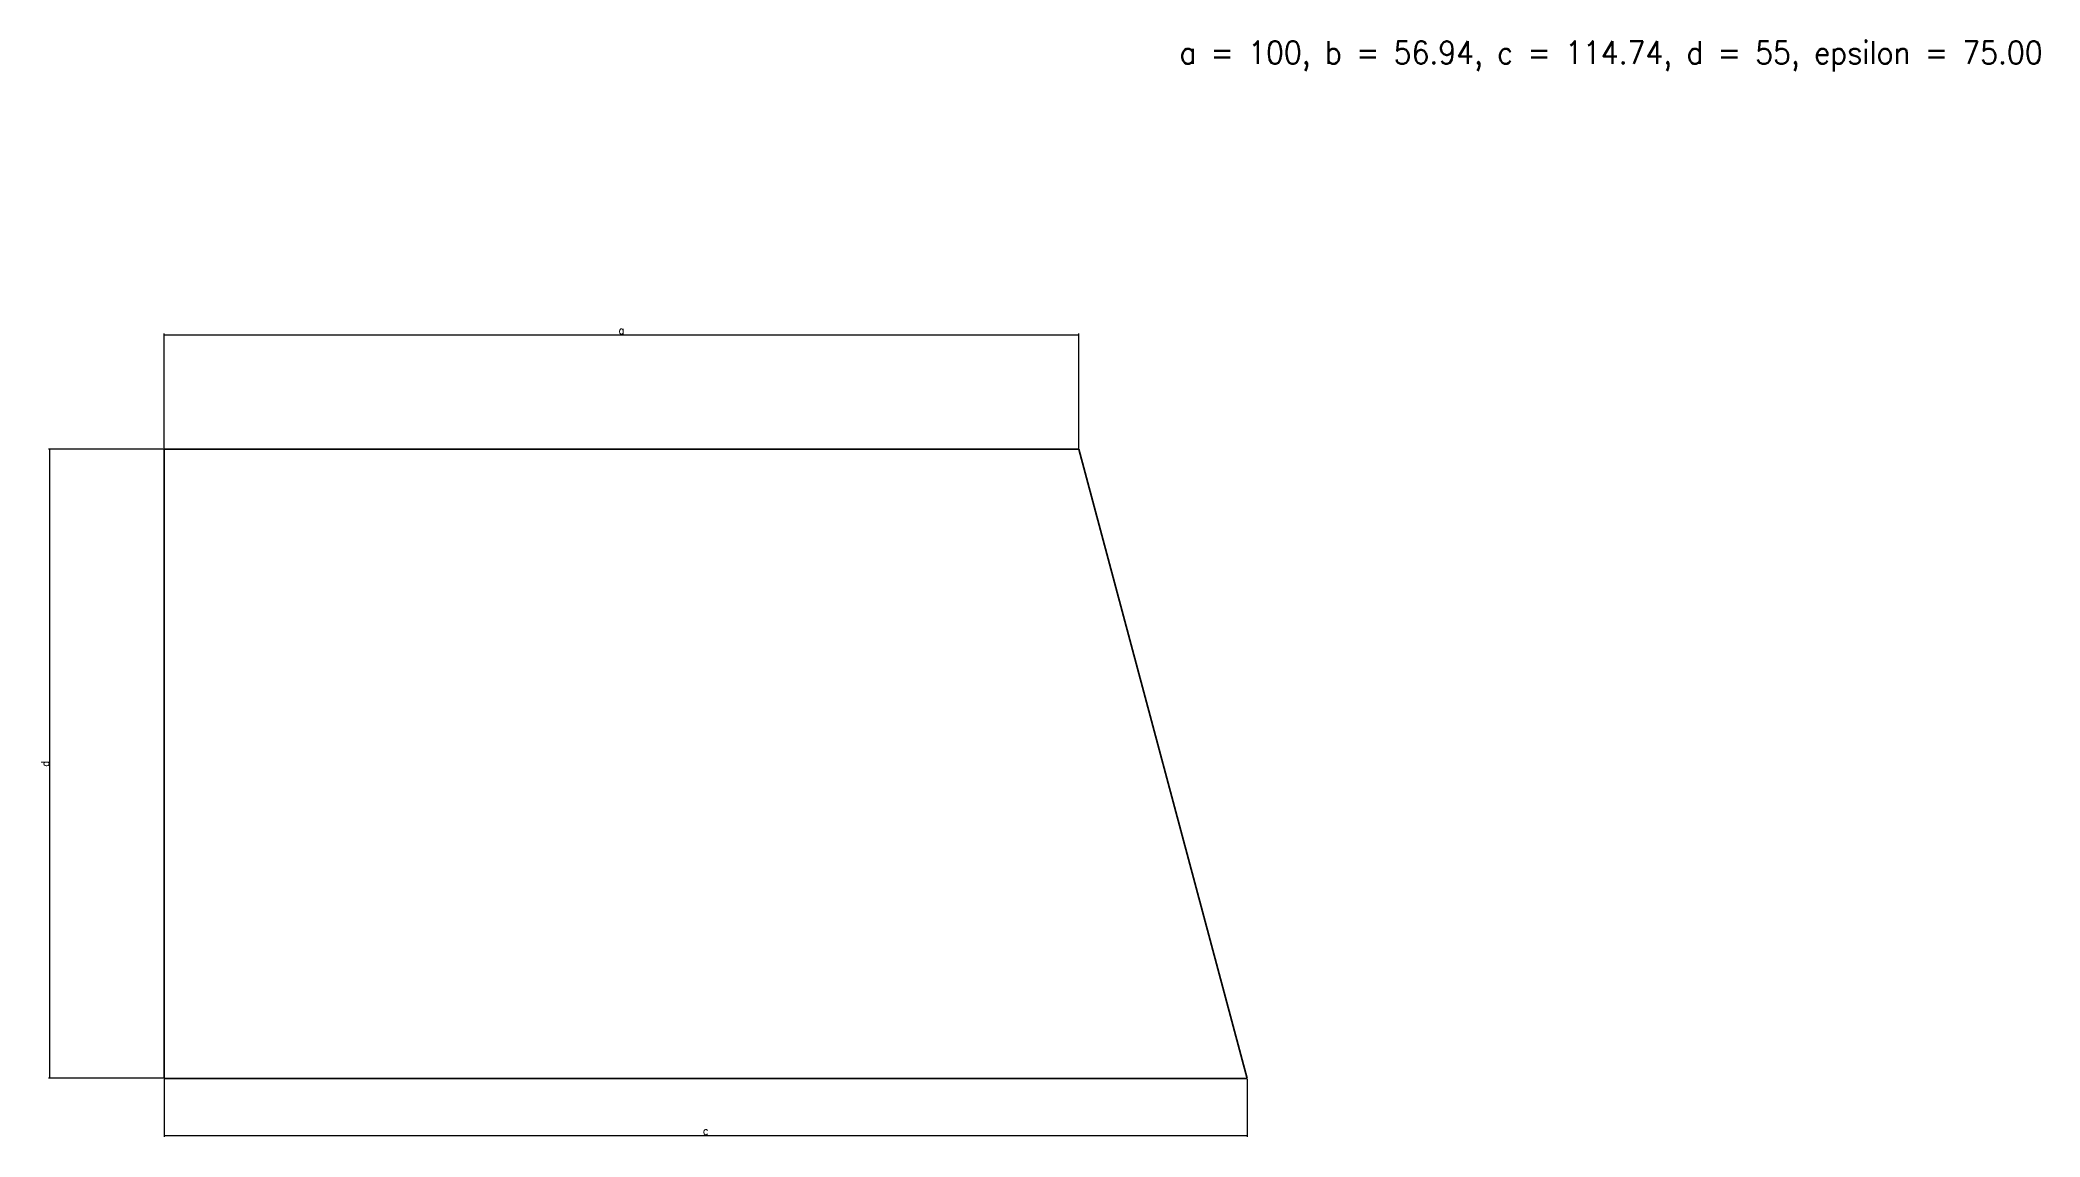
# Model space of a CAD drawing. Header units: millimetres. Extents: x -1888 to 1438, y -638 to 1072.
# Drawn here: x -1888 to -139, y -638 to 321 of the extents above; entities that cross this region are included whole.
import ezdxf

# ---------------------------------------------------------------- set-up
doc = ezdxf.new("R2010")
doc.units = ezdxf.units.MM
doc.layers.add('1 drawing', color=7, linetype='CONTINUOUS', lineweight=35, plot=False)
doc.styles.get("Standard").update_dxf_attribs({"font": 'STANDARD'})
doc.dimstyles.get("Standard").update_dxf_attribs({"dimtxt": 7, "dimasz": 2.5, "dimexe": 1.25, "dimexo": 0.625, "dimtad": 0, "dimtoh": 1, "dimdec": 1, "dimzin": 1, "dimdsep": 46, "dimtxsty": 'STANDARD', "dimcen": 0.09, "dimazin": 0, "dimtfac": 1, "dimtdec": 4, "dimtofl": 0, "dimtmove": 0, "dimatfit": 3, "dimfxl": 1, "dimtolj": 1, "dimtzin": 0, "dimarcsym": 0})

# ---------------------------------------------------------------- blocks, each defined once
blk = doc.blocks.new('*D1')
at = {"layer": '1 drawing', "color": 0, "linetype": 'ByBlock', "lineweight": -2}
for p, q in [((-1779.8, -36.3), (-1779.8, 64.3)), ((-1779.8, 63.1), (-979.8, 63.1)), ((-979.8, -36.3), (-979.8, 64.3))]:
    blk.add_line(p, q, dxfattribs=at)
for points in [[(-1779.8, 63.1), (-1777.3, 63.5), (-1777.3, 62.6)], [(-979.8, 63.1), (-982.3, 62.6), (-982.3, 63.5)]]:
    blk.add_solid(points, dxfattribs=at)
at = {"layer": '1 drawing', "color": 0, "linetype": 'CONTINUOUS', "lineweight": -2, "insert": (-1379.8, 67.2), "char_height": 7, "width": 3.111, "attachment_point": 5}
blk.add_mtext('a', dxfattribs=at)
blk = doc.blocks.new('*D2')
at = {"layer": '1 drawing', "color": 0, "linetype": 'ByBlock', "lineweight": -2}
for p, q in [((-1780.4, -36.9), (-1881, -36.9)), ((-1879.8, -586.9), (-1879.8, -36.9)), ((-1780.4, -586.9), (-1881, -586.9))]:
    blk.add_line(p, q, dxfattribs=at)
for points in [[(-1879.8, -36.9), (-1879.3, -39.4), (-1880.2, -39.4)], [(-1879.8, -586.9), (-1880.2, -584.4), (-1879.3, -584.4)]]:
    blk.add_solid(points, dxfattribs=at)
at = {"layer": '1 drawing', "color": 0, "linetype": 'CONTINUOUS', "lineweight": -2, "insert": (-1883.9, -311.9), "char_height": 7, "width": 3.111, "attachment_point": 5, "rotation": 90}
blk.add_mtext('d', dxfattribs=at)
blk = doc.blocks.new('*D3')
at = {"layer": '1 drawing', "color": 0, "linetype": 'ByBlock', "lineweight": -2}
for p, q in [((-1779.8, -587.6), (-1779.8, -638.2)), ((-832.4, -587.6), (-832.4, -638.2)), ((-1779.8, -636.9), (-832.4, -636.9))]:
    blk.add_line(p, q, dxfattribs=at)
for points in [[(-1779.8, -636.9), (-1777.3, -636.5), (-1777.3, -637.4)], [(-832.4, -636.9), (-834.9, -637.4), (-834.9, -636.5)]]:
    blk.add_solid(points, dxfattribs=at)
at = {"layer": '1 drawing', "color": 0, "linetype": 'CONTINUOUS', "lineweight": -2, "insert": (-1306.1, -632.8), "char_height": 7, "width": 2.333, "attachment_point": 5}
blk.add_mtext('c', dxfattribs=at)

msp = doc.modelspace()

# ---------------------------------------------------------------- linework, layer by layer
at = {"layer": '1 drawing'}
msp.add_lwpolyline([(-832.37, -586.93), (-1779.77, -586.93), (-1779.77, -36.93), (-979.77, -36.93), (-832.39, -586.93)], dxfattribs=at)

# ---------------------------------------------------------------- texts
at = {"layer": '1 drawing', "insert": (-891.67, 320), "char_height": 20, "width": 758.8965, "attachment_point": 1}
msp.add_mtext('a = 100, b = 56.94, c = 114.74, d = 55, epsilon = 75.00', dxfattribs=at)

# ---------------------------------------------------------------- dimensions: what is measured, and where the dimension line sits
at = {"layer": '1 drawing'}
dim = msp.add_linear_dim(base=(-979.77, 63.07), p1=(-1779.77, -36.93), p2=(-979.77, -36.93), text='a', dimstyle='Standard', dxfattribs=at)
dim.commit()
dim.dimension.update_dxf_attribs({"geometry": '*D1', "text_midpoint": (-1379.77, 67.19)})
for p2, distance, text, picture, middle in [((-1779.77, -36.93), 100, 'd', '*D2', (-1883.89, -311.93)), ((-832.37, -586.93), -50, 'c', '*D3', (-1306.07, -632.81))]:
    dim = msp.add_aligned_dim(p1=(-1779.77, -586.93), p2=p2, distance=distance, text=text, dimstyle='Standard', dxfattribs=at)
    dim.commit()
    dim.dimension.update_dxf_attribs({"geometry": picture, "text_midpoint": middle})

doc.saveas('drawing.dxf')
